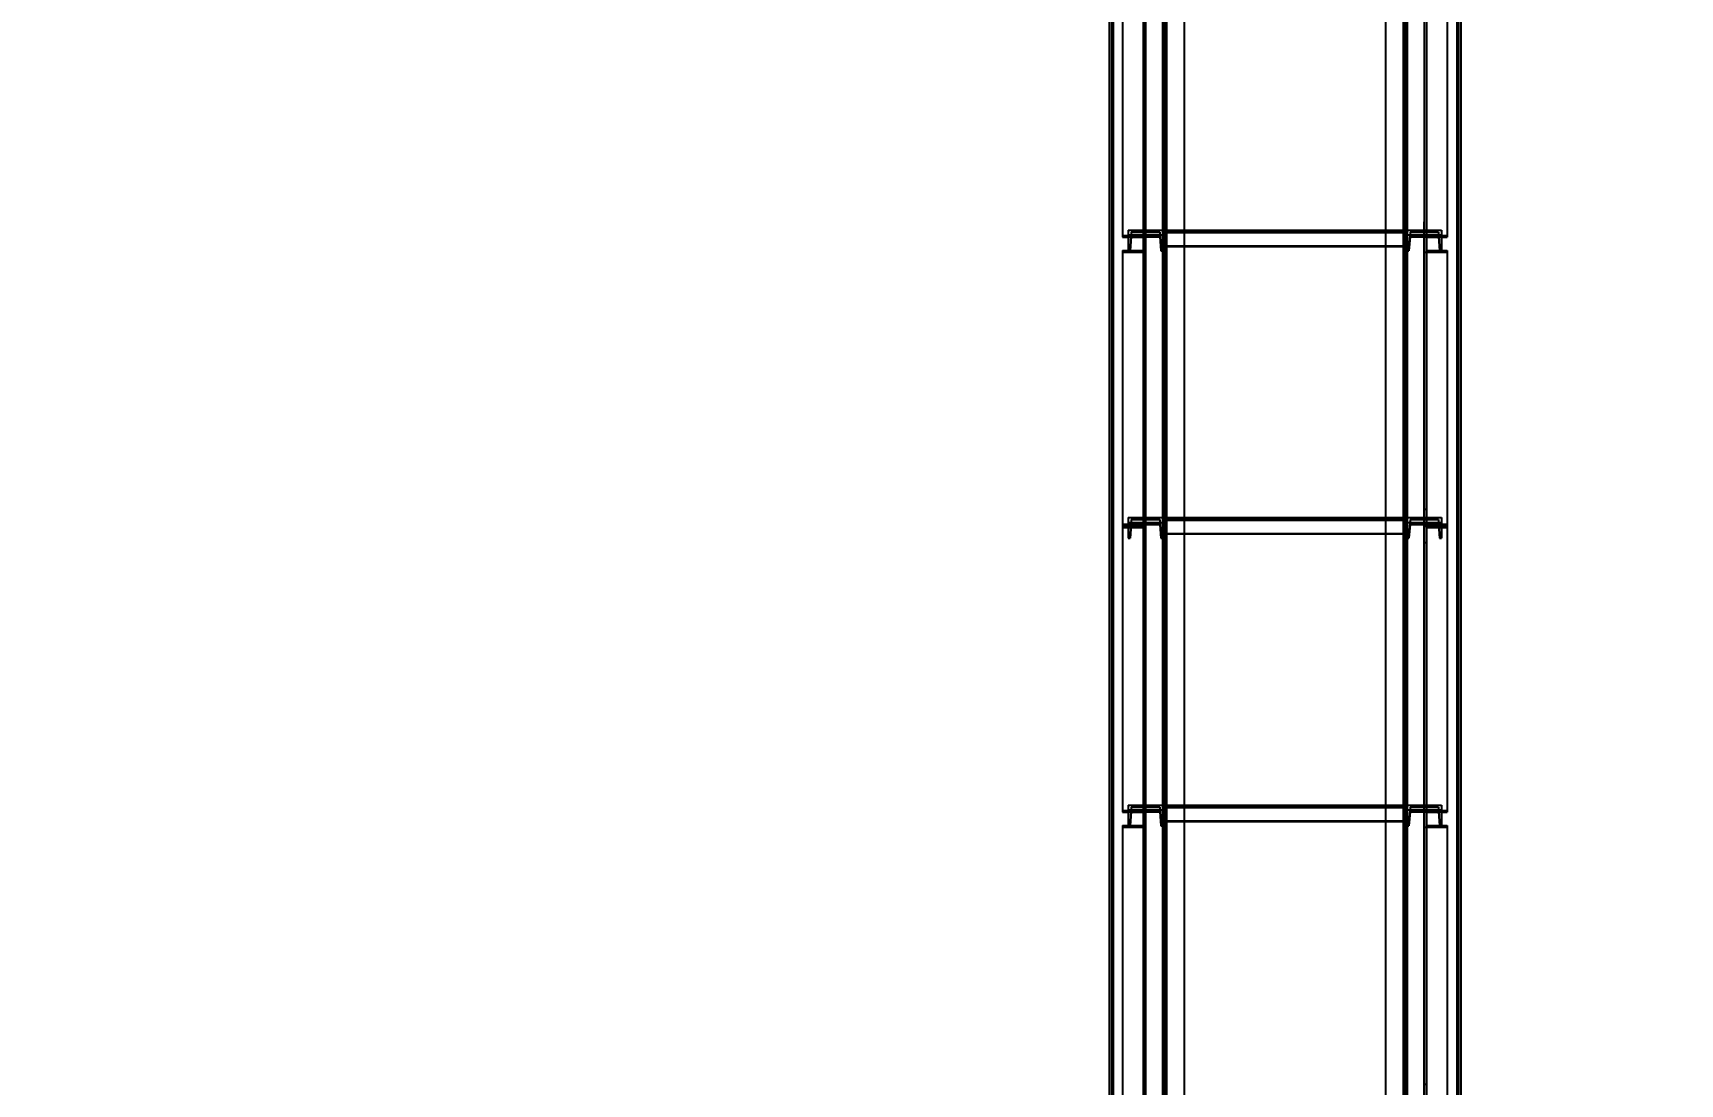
# Model space of a CAD drawing. Header units: millimetres. Extents: x 150209.93 to 150215.05, y 136675.65 to 136679.93.
# Drawn here: x 150214.08 to 150214.1946, y 136677.5054 to 136677.5786 of the extents above; entities that cross this region are included whole.
import ezdxf

# ---------------------------------------------------------------- set-up
doc = ezdxf.new("R2010")
doc.units = ezdxf.units.MM
doc.header["$LTSCALE"] = 0.25
for name, pattern in [('XKITLINE00', [0]), ('XKITLINE02', [4, 2, -2]), ('XKITLINE03', [6, 3, -1, 1, -1])]:
    doc.linetypes.add(name, pattern=pattern)
doc.styles.add('ROMANS', font='romans.shx')
doc.dimstyles.new('MD300', dxfattribs={"dimtxt": 2.5, "dimasz": 2.5, "dimexe": 1, "dimexo": 1, "dimgap": 0.5, "dimtad": 1, "dimdec": 1, "dimlfac": 50, "dimrnd": 0.5, "dimdsep": 46, "dimtxsty": 'ROMANS', "dimcen": 1, "dimclrd": 146, "dimclre": 146, "dimclrt": 30, "dimadec": 1, "dimazin": 2, "dimtfac": 1, "dimtdec": 1, "dimtmove": 0, "dimatfit": 1, "dimfxl": 1, "dimtolj": 1, "dimtzin": 0, "dimlwd": -1, "dimlwe": -1, "dimarcsym": 0})

# ---------------------------------------------------------------- blocks, each defined once
blk = doc.blocks.new('çatıı')
at = {"color": 116, "linetype": 'XKITLINE02', "true_color": 0x136734}
for p, q in [((26132.53, 10820.27), (26132.53, 9176.95)), ((26133.06, 10820.27), (26133.07, 9176.75)), ((26150.3, 10820.27), (26150.3, 9176.75)), ((26150.83, 10820.27), (26150.83, 9176.95)), ((26151.68, 10820.27), (26151.68, 9223.34)), ((26234.53, 10820.25), (26234.53, 9180)), ((26234.91, 10820.27), (26234.91, 9176.95)), ((26235.38, 10820.27), (26235.38, 9179.98)), ((26235.44, 10820.27), (26235.45, 9176.75)), ((26252.68, 10820.27), (26252.68, 9176.75)), ((26253.21, 10820.27), (26253.21, 9176.95)), ((26254.06, 10820.27), (26254.06, 9210.38)), ((26151.23, 10778.74), (26151.23, 9180)), ((26227.88, 10759.48), (26227.88, 9180.26)), ((26150.38, 10750.57), (26150.38, 9179.98)), ((26157.88, 10750.57), (26157.88, 9180.26)), ((26136.38, 9767.5), (26136.38, 9667.96)), ((26143.58, 9766.92), (26143.58, 9662.81)), ((26144.38, 9767.5), (26144.38, 9662.81)), ((26241.36, 9767.5), (26241.36, 9662.81)), ((26242.16, 9766.92), (26242.16, 9662.81)), ((26249.36, 9767.5), (26249.36, 9667.96)), ((26136.38, 9668.53), (26136.38, 9667.96)), ((26136.38, 9668.53), (26144.38, 9668.53)), ((26136.38, 9667.96), (26143.58, 9667.96)), ((26138.38, 9670.44), (26138.38, 9668.77)), ((26138.38, 9670.44), (26138.38, 9664.94)), ((26138.38, 9670.44), (26150.38, 9670.44)), ((26138.38, 9668.77), (26138.38, 9663.27)), ((26138.38, 9668.77), (26150.38, 9668.77)), ((26139.44, 9669.74), (26139.06, 9664.94)), ((26139.44, 9668.07), (26139.06, 9663.27)), ((26139.44, 9669.74), (26139.44, 9668.07)), ((26139.44, 9669.74), (26149.32, 9669.74)), ((26139.44, 9668.07), (26149.32, 9668.07)), ((26143.58, 9668.62), (26143.58, 9568.11)), ((26143.58, 9668.62), (26144.38, 9668.62)), ((26143.58, 9667.96), (26143.58, 9662.81)), ((26144.38, 9668.62), (26144.38, 9568.78)), ((26144.38, 9668.53), (26144.38, 9662.81)), ((26149.32, 9669.74), (26149.32, 9668.07)), ((26149.32, 9669.74), (26149.7, 9664.94)), ((26149.32, 9668.07), (26149.7, 9663.27)), ((26150.38, 9670.44), (26150.38, 9668.77)), ((26150.38, 9670.44), (26150.38, 9664.94)), ((26150.38, 9670.44), (26157.88, 9670.44)), ((26150.38, 9670.44), (26150.38, 9664.76)), ((26150.38, 9670.26), (26157.88, 9670.26)), ((26150.38, 9669.72), (26235.36, 9669.72)), ((26150.38, 9669.57), (26235.36, 9669.57)), ((26150.38, 9668.77), (26150.38, 9663.27)), ((26227.88, 9670.44), (26235.36, 9670.44)), ((26227.88, 9670.26), (26235.36, 9670.26)), ((26235.36, 9670.44), (26235.36, 9664.94)), ((26235.36, 9670.44), (26247.36, 9670.44)), ((26235.36, 9670.44), (26235.36, 9668.77)), ((26235.36, 9670.44), (26235.36, 9664.76)), ((26235.36, 9668.77), (26235.36, 9663.27)), ((26235.36, 9668.77), (26247.36, 9668.77)), ((26236.42, 9669.74), (26236.04, 9664.94)), ((26236.42, 9668.07), (26236.04, 9663.27)), ((26236.42, 9669.74), (26246.3, 9669.74)), ((26236.42, 9669.74), (26236.42, 9668.07)), ((26236.42, 9668.07), (26246.3, 9668.07)), ((26241.36, 9668.62), (26241.36, 9662.71)), ((26241.36, 9668.62), (26242.16, 9668.62)), ((26241.36, 9668.62), (26241.36, 9567.52)), ((26241.36, 9668.53), (26249.36, 9668.53)), ((26242.16, 9668.62), (26242.16, 9663.31)), ((26242.16, 9668.62), (26242.16, 9568.11)), ((26242.16, 9667.96), (26249.36, 9667.96)), ((26246.3, 9669.74), (26246.68, 9664.94)), ((26246.3, 9669.74), (26246.3, 9668.07)), ((26246.3, 9668.07), (26246.68, 9663.27)), ((26247.36, 9670.44), (26247.36, 9664.94)), ((26247.36, 9670.44), (26247.36, 9668.77)), ((26247.36, 9668.77), (26247.36, 9663.27)), ((26136.38, 9663.31), (26136.38, 9567.52)), ((26136.38, 9663.31), (26143.58, 9663.31)), ((26136.38, 9662.71), (26144.38, 9662.71)), ((26138.38, 9664.94), (26138.38, 9663.27)), ((26138.38, 9664.94), (26139.06, 9664.94)), ((26138.38, 9663.27), (26139.06, 9663.27)), ((26139.06, 9664.94), (26139.06, 9663.27)), ((26143.58, 9662.81), (26144.38, 9662.81)), ((26149.7, 9664.94), (26149.7, 9663.27)), ((26149.7, 9664.94), (26150.38, 9664.94)), ((26149.7, 9663.27), (26150.38, 9663.27)), ((26150.38, 9664.94), (26150.38, 9663.27)), ((26150.38, 9664.94), (26235.36, 9664.94)), ((26150.38, 9664.93), (26235.36, 9664.93)), ((26150.38, 9664.77), (26235.36, 9664.77)), ((26150.38, 9664.76), (26157.88, 9664.76)), ((26227.88, 9664.76), (26235.36, 9664.76)), ((26235.36, 9664.94), (26236.04, 9664.94)), ((26235.36, 9664.94), (26235.36, 9663.27)), ((26235.36, 9663.27), (26236.04, 9663.27)), ((26236.04, 9664.94), (26236.04, 9663.27)), ((26241.36, 9662.81), (26242.16, 9662.81)), ((26241.36, 9662.71), (26249.36, 9662.71)), ((26242.16, 9663.31), (26249.36, 9663.31)), ((26246.68, 9664.94), (26247.36, 9664.94)), ((26246.68, 9664.94), (26246.68, 9663.27)), ((26246.68, 9663.27), (26247.36, 9663.27)), ((26247.36, 9664.94), (26247.36, 9663.27)), ((26249.36, 9663.31), (26249.36, 9662.71)), ((26249.36, 9663.31), (26249.36, 9567.52)), ((26138.38, 9570.45), (26138.38, 9568.78)), ((26138.38, 9570.45), (26138.38, 9564.95)), ((26138.38, 9570.45), (26150.38, 9570.45)), ((26143.58, 9573.42), (26144.38, 9573.42)), ((26143.58, 9573.42), (26143.58, 9568.11)), ((26144.38, 9573.42), (26144.38, 9567.52)), ((26150.38, 9570.45), (26150.38, 9568.78)), ((26150.38, 9570.45), (26150.38, 9564.95)), ((26150.38, 9570.45), (26157.88, 9570.45)), ((26150.38, 9570.45), (26150.38, 9564.77)), ((26150.38, 9570.27), (26157.88, 9570.27)), ((26227.88, 9570.45), (26235.36, 9570.45)), ((26227.88, 9570.27), (26235.36, 9570.27)), ((26235.36, 9570.45), (26235.36, 9564.95)), ((26235.36, 9570.45), (26247.36, 9570.45)), ((26235.36, 9570.45), (26235.36, 9568.78)), ((26235.36, 9570.45), (26235.36, 9564.77)), ((26241.36, 9573.42), (26242.16, 9573.42)), ((26247.36, 9570.45), (26247.36, 9564.95)), ((26247.36, 9570.45), (26247.36, 9568.78)), ((26136.38, 9568.11), (26143.58, 9568.11)), ((26136.38, 9568.11), (26136.38, 9567.52)), ((26136.38, 9567.52), (26136.38, 9467.98)), ((26136.38, 9567.52), (26144.38, 9567.52)), ((26136.38, 9567.52), (26144.38, 9567.52)), ((26136.38, 9566.95), (26143.58, 9566.95)), ((26138.38, 9568.78), (26138.38, 9563.28)), ((26138.38, 9568.78), (26150.38, 9568.78)), ((26138.38, 9564.95), (26138.38, 9563.28)), ((26138.38, 9564.95), (26139.06, 9564.95)), ((26139.44, 9569.75), (26139.06, 9564.95)), ((26139.44, 9568.08), (26139.06, 9563.28)), ((26139.06, 9564.95), (26139.06, 9563.28)), ((26139.44, 9569.75), (26139.44, 9568.08)), ((26139.44, 9569.75), (26149.32, 9569.75)), ((26139.44, 9568.08), (26149.32, 9568.08)), ((26143.58, 9566.95), (26143.58, 9462.83)), ((26144.38, 9567.52), (26144.38, 9462.83)), ((26149.32, 9569.75), (26149.32, 9568.08)), ((26149.32, 9569.75), (26149.7, 9564.95)), ((26149.32, 9568.08), (26149.7, 9563.28)), ((26149.7, 9564.95), (26149.7, 9563.28)), ((26149.7, 9564.95), (26150.38, 9564.95)), ((26150.38, 9569.73), (26235.36, 9569.73)), ((26150.38, 9569.58), (26235.36, 9569.58)), ((26150.38, 9568.78), (26150.38, 9563.28)), ((26150.38, 9564.95), (26150.38, 9563.28)), ((26150.38, 9564.95), (26235.36, 9564.95)), ((26150.38, 9564.94), (26235.36, 9564.94)), ((26150.38, 9564.78), (26235.36, 9564.78)), ((26150.38, 9564.77), (26157.88, 9564.77)), ((26227.88, 9564.77), (26235.36, 9564.77)), ((26235.36, 9568.78), (26235.36, 9563.28)), ((26235.36, 9568.78), (26247.36, 9568.78)), ((26235.36, 9564.95), (26236.04, 9564.95)), ((26235.36, 9564.95), (26235.36, 9563.28)), ((26236.42, 9569.75), (26236.04, 9564.95)), ((26236.42, 9568.08), (26236.04, 9563.28)), ((26236.04, 9564.95), (26236.04, 9563.28)), ((26236.42, 9569.75), (26246.3, 9569.75)), ((26236.42, 9569.75), (26236.42, 9568.08)), ((26236.42, 9568.08), (26246.3, 9568.08)), ((26241.36, 9567.52), (26241.36, 9561.8)), ((26241.36, 9567.52), (26249.36, 9567.52)), ((26241.36, 9567.52), (26241.36, 9462.83)), ((26241.36, 9567.52), (26249.36, 9567.52)), ((26242.16, 9568.11), (26249.36, 9568.11)), ((26242.16, 9566.95), (26242.16, 9561.8)), ((26242.16, 9566.95), (26249.36, 9566.95)), ((26242.16, 9566.95), (26242.16, 9462.83)), ((26246.3, 9569.75), (26246.68, 9564.95)), ((26246.3, 9569.75), (26246.3, 9568.08)), ((26246.3, 9568.08), (26246.68, 9563.28)), ((26246.68, 9564.95), (26247.36, 9564.95)), ((26246.68, 9564.95), (26246.68, 9563.28)), ((26247.36, 9568.78), (26247.36, 9563.28)), ((26247.36, 9564.95), (26247.36, 9563.28)), ((26249.36, 9567.52), (26249.36, 9566.95)), ((26249.36, 9567.52), (26249.36, 9467.98)), ((26138.38, 9563.28), (26139.06, 9563.28)), ((26143.58, 9561.8), (26144.38, 9561.8)), ((26149.7, 9563.28), (26150.38, 9563.28)), ((26235.36, 9563.28), (26236.04, 9563.28)), ((26241.36, 9561.8), (26242.16, 9561.8)), ((26246.68, 9563.28), (26247.36, 9563.28)), ((26136.38, 9468.55), (26136.38, 9467.98)), ((26136.38, 9468.55), (26144.38, 9468.55)), ((26136.38, 9467.98), (26143.58, 9467.98)), ((26138.38, 9470.46), (26138.38, 9468.79)), ((26138.38, 9470.46), (26138.38, 9464.96)), ((26138.38, 9470.46), (26150.38, 9470.46)), ((26138.38, 9468.79), (26138.38, 9463.29)), ((26138.38, 9468.79), (26150.38, 9468.79)), ((26139.44, 9469.76), (26139.06, 9464.96)), ((26139.44, 9468.09), (26139.06, 9463.29)), ((26139.44, 9469.76), (26139.44, 9468.09)), ((26139.44, 9469.76), (26149.32, 9469.76)), ((26139.44, 9468.09), (26149.32, 9468.09)), ((26143.58, 9468.64), (26143.58, 9368.13)), ((26143.58, 9468.64), (26144.38, 9468.64)), ((26143.58, 9467.98), (26143.58, 9462.83)), ((26144.38, 9468.64), (26144.38, 9368.8)), ((26144.38, 9468.55), (26144.38, 9462.83)), ((26149.32, 9469.76), (26149.32, 9468.09)), ((26149.32, 9469.76), (26149.7, 9464.96)), ((26149.32, 9468.09), (26149.7, 9463.29)), ((26150.38, 9470.46), (26150.38, 9468.79)), ((26150.38, 9470.46), (26150.38, 9464.96)), ((26150.38, 9470.46), (26157.88, 9470.46)), ((26150.38, 9470.46), (26150.38, 9464.78)), ((26150.38, 9470.28), (26157.88, 9470.28)), ((26150.38, 9469.74), (26235.36, 9469.74)), ((26150.38, 9469.59), (26235.36, 9469.59)), ((26150.38, 9468.79), (26150.38, 9463.29)), ((26227.88, 9470.46), (26235.36, 9470.46)), ((26227.88, 9470.28), (26235.36, 9470.28)), ((26235.36, 9470.46), (26235.36, 9464.96)), ((26235.36, 9470.46), (26247.36, 9470.46)), ((26235.36, 9470.46), (26235.36, 9468.79)), ((26235.36, 9470.46), (26235.36, 9464.78)), ((26235.36, 9468.79), (26235.36, 9463.29)), ((26235.36, 9468.79), (26247.36, 9468.79)), ((26236.42, 9469.76), (26236.04, 9464.96)), ((26236.42, 9468.09), (26236.04, 9463.29)), ((26236.42, 9469.76), (26246.3, 9469.76)), ((26236.42, 9469.76), (26236.42, 9468.09)), ((26236.42, 9468.09), (26246.3, 9468.09)), ((26241.36, 9468.64), (26241.36, 9462.74)), ((26241.36, 9468.64), (26242.16, 9468.64)), ((26241.36, 9468.64), (26241.36, 9367.54)), ((26241.36, 9468.55), (26249.36, 9468.55)), ((26242.16, 9468.64), (26242.16, 9463.33)), ((26242.16, 9468.64), (26242.16, 9368.13)), ((26242.16, 9467.98), (26249.36, 9467.98)), ((26246.3, 9469.76), (26246.68, 9464.96)), ((26246.3, 9469.76), (26246.3, 9468.09)), ((26246.3, 9468.09), (26246.68, 9463.29)), ((26247.36, 9470.46), (26247.36, 9464.96)), ((26247.36, 9470.46), (26247.36, 9468.79)), ((26247.36, 9468.79), (26247.36, 9463.29)), ((26136.38, 9463.33), (26136.38, 9367.54)), ((26136.38, 9463.33), (26143.58, 9463.33)), ((26136.38, 9462.74), (26144.38, 9462.74)), ((26138.38, 9464.96), (26138.38, 9463.29)), ((26138.38, 9464.96), (26139.06, 9464.96)), ((26138.38, 9463.29), (26139.06, 9463.29)), ((26139.06, 9464.96), (26139.06, 9463.29)), ((26143.58, 9462.83), (26144.38, 9462.83)), ((26149.7, 9464.96), (26149.7, 9463.29)), ((26149.7, 9464.96), (26150.38, 9464.96)), ((26149.7, 9463.29), (26150.38, 9463.29)), ((26150.38, 9464.96), (26150.38, 9463.29)), ((26150.38, 9464.96), (26235.36, 9464.96)), ((26150.38, 9464.95), (26235.36, 9464.95)), ((26150.38, 9464.79), (26235.36, 9464.79)), ((26150.38, 9464.78), (26157.88, 9464.78)), ((26227.88, 9464.78), (26235.36, 9464.78)), ((26235.36, 9464.96), (26236.04, 9464.96)), ((26235.36, 9464.96), (26235.36, 9463.29)), ((26235.36, 9463.29), (26236.04, 9463.29)), ((26236.04, 9464.96), (26236.04, 9463.29)), ((26241.36, 9462.83), (26242.16, 9462.83)), ((26241.36, 9462.74), (26249.36, 9462.74)), ((26242.16, 9463.33), (26249.36, 9463.33)), ((26246.68, 9464.96), (26247.36, 9464.96)), ((26246.68, 9464.96), (26246.68, 9463.29)), ((26246.68, 9463.29), (26247.36, 9463.29)), ((26247.36, 9464.96), (26247.36, 9463.29)), ((26249.36, 9463.33), (26249.36, 9462.74)), ((26249.36, 9463.33), (26249.36, 9367.54)), ((26241.36, 9373.45), (26242.16, 9373.45))]:
    blk.add_line(p, q, dxfattribs=at)
at = {"color": 1, "linetype": 'XKITLINE03'}
for p, q in [((26144.38, 9173.35), (26144.38, 10821.73)), ((26150.38, 10820.27), (26150.38, 9180.27)), ((26235.38, 9180.27), (26235.38, 10820.27)), ((26241.36, 9173.35), (26241.36, 10821.73)), ((26144.38, 9668.53), (26144.38, 9767.5)), ((26241.36, 9767.5), (26241.36, 9668.53)), ((26150.38, 9668.77), (26150.38, 9670.44)), ((26235.36, 9670.26), (26150.38, 9670.26)), ((26235.36, 9670.44), (26235.36, 9668.77)), ((26144.38, 9567.52), (26144.38, 9662.71)), ((26241.36, 9662.71), (26241.36, 9567.52)), ((26150.38, 9568.78), (26150.38, 9570.45)), ((26235.36, 9570.27), (26150.38, 9570.27)), ((26235.36, 9570.45), (26235.36, 9568.78)), ((26144.38, 9468.55), (26144.38, 9567.52)), ((26241.36, 9567.52), (26241.36, 9468.55)), ((26150.38, 9468.79), (26150.38, 9470.46)), ((26235.36, 9470.28), (26150.38, 9470.28)), ((26235.36, 9470.46), (26235.36, 9468.79)), ((26144.38, 9367.54), (26144.38, 9462.74)), ((26241.36, 9462.74), (26241.36, 9367.54))]:
    blk.add_line(p, q, dxfattribs=at)
at = {"color": 7, "linetype": 'XKITLINE00'}
for p, q in [((26131.68, 10709.97), (26131.68, 9290.57)), ((26151.68, 10709.97), (26151.68, 9290.57)), ((26157.88, 10709.97), (26157.88, 9290.57)), ((26227.88, 10709.97), (26227.88, 9290.57)), ((26234.06, 10709.97), (26234.06, 9290.57)), ((26254.06, 10709.97), (26254.06, 9290.57)), ((26157.88, 9670.44), (26227.88, 9670.44)), ((26157.88, 9670.26), (26227.88, 9670.26)), ((26157.88, 9664.76), (26227.88, 9664.76)), ((26157.88, 9570.45), (26227.88, 9570.45)), ((26157.88, 9570.27), (26227.88, 9570.27)), ((26157.88, 9564.77), (26227.88, 9564.77)), ((26157.88, 9470.46), (26227.88, 9470.46)), ((26157.88, 9470.28), (26227.88, 9470.28)), ((26157.88, 9464.78), (26227.88, 9464.78))]:
    blk.add_line(p, q, dxfattribs=at)
at = {"color": 1, "linetype": 'XKITLINE00'}
for centre in [(26144.38, 9668.53), (26150.38, 9670.44), (26150.38, 9670.26), (26150.38, 9668.77), (26235.36, 9670.44), (26235.36, 9670.26), (26235.36, 9668.77), (26241.36, 9668.53), (26144.38, 9662.71), (26241.36, 9662.71), (26150.38, 9570.45), (26150.38, 9570.27), (26235.36, 9570.45), (26235.36, 9570.27), (26144.38, 9567.52), (26144.38, 9567.52), (26150.38, 9568.78), (26235.36, 9568.78), (26241.36, 9567.52), (26241.36, 9567.52), (26144.38, 9468.55), (26150.38, 9470.46), (26150.38, 9470.28), (26150.38, 9468.79), (26235.36, 9470.46), (26235.36, 9470.28), (26235.36, 9468.79), (26241.36, 9468.55), (26144.38, 9462.74), (26241.36, 9462.74)]:
    blk.add_circle(centre, 0.05, dxfattribs=at)
blk = doc.blocks.new('*D8')
at = {"color": 146, "transparency": 16777216}
for p, q in [((150214.91743, 136678.24692), (150215.05387, 136678.24692)), ((150214.05387, 136678.21692), (150214.05387, 136677.37684)), ((150214.91743, 136677.34684), (150215.05387, 136677.34684))]:
    blk.add_line(p, q, dxfattribs=at)
for points in [[(150214.04887, 136678.21692), (150214.05887, 136678.21692), (150214.05387, 136678.24692)], [(150214.04887, 136677.37684), (150214.05887, 136677.37684), (150214.05387, 136677.34684)]]:
    blk.add_solid(points, dxfattribs=at)
at = {"layer": 'DEFPOINTS', "color": 0, "transparency": 16777216}
for p in [(150213.91743, 136678.24692), (150213.91743, 136677.34684), (150214.05387, 136677.34684)]:
    blk.add_point(p, dxfattribs=at)
at = {"color": 30, "transparency": 16777216, "insert": (150214.02887, 136677.79688), "char_height": 0.03, "attachment_point": 5, "rotation": 90, "style": 'ROMANS'}
blk.add_mtext('\\A1;45', dxfattribs=at)

msp = doc.modelspace()

# ---------------------------------------------------------------- block references
at = {"xscale": 0.0002000170049888334, "yscale": 0.0002000170049888334, "zscale": 0.0002000170049888334}
msp.add_blockref('çatıı', (150208.92807, 136675.63059), dxfattribs=at)

# ---------------------------------------------------------------- dimensions: what is measured, and where the dimension line sits
dim = msp.add_aligned_dim(p1=(150213.91743, 136678.24692), p2=(150213.91743, 136677.34684), distance=0.13644, dimstyle='MD300', override={"dimtxt": 0.03, "dimasz": 0.03, "dimgap": 0.01})
dim.commit()
dim.dimension.update_dxf_attribs({"geometry": '*D8', "text_midpoint": (150214.02887, 136677.79688)})

doc.saveas('drawing.dxf')
